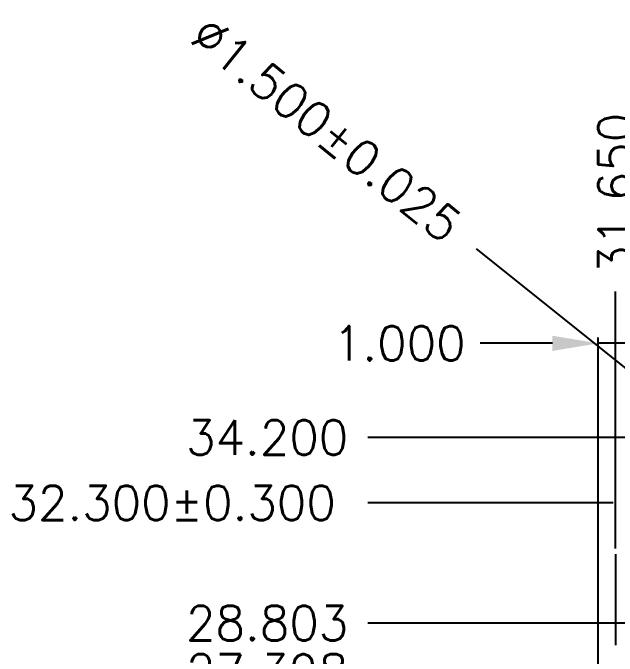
# Model space of a CAD drawing. Header units: millimetres. Extents: x 404.27 to 412.54, y 108.25 to 113.93.
# Drawn here: x 404.488 to 405.542, y 112.69 to 113.812 of the extents above; entities that cross this region are included whole.
import ezdxf

# ---------------------------------------------------------------- set-up
doc = ezdxf.new("R2010")
doc.units = ezdxf.units.MM
doc.header["$LTSCALE"] = 0.5
doc.header["$PDMODE"] = 98
doc.linetypes.add('CENTER', pattern=[50.8, 31.75, -6.35, 6.35, -6.35])
doc.layers.add('1D', color=4, linetype='Continuous')
doc.layers.add('DIMENSION', color=3, linetype='Continuous')
doc.styles.add('SIMPLEX', font='simplex.shx')
doc.dimstyles.new('Standard2', dxfattribs={"dimtxt": 0.06, "dimasz": 0.08, "dimexe": 0.01, "dimexo": 0.01, "dimgap": 0.027, "dimtad": 1, "dimdec": 3, "dimlfac": 16.666667, "dimrnd": 5e-05, "dimzin": 1, "dimtxsty": 'SIMPLEX', "dimcen": 0.1905, "dimclrd": 256, "dimclre": 256, "dimclrt": 256, "dimazin": 3, "dimtp": 0.03, "dimtm": 0.05, "dimtfac": 0.8, "dimtdec": 3, "dimtmove": 0, "dimatfit": 3, "dimfxl": 0.05, "dimtzin": 4, "dimlwd": -1, "dimlwe": -1})

# ---------------------------------------------------------------- blocks, each defined once
blk = doc.blocks.new('*D7')
at = {"layer": '1D', "ltscale": 0.1, "transparency": 16777216}
blk.add_line((405.5386, 112.878), (405.5386, 113.3266), dxfattribs=at)
at = {"layer": 'Defpoints', "color": 0, "ltscale": 0.1, "transparency": 16777216}
for p in [(405.5386, 113.3266), (405.5386, 112.868), (407.4376, 111.0196)]:
    blk.add_point(p, dxfattribs=at)
at = {"layer": '1D', "ltscale": 0.1, "transparency": 16777216, "insert": (405.5386, 113.4965), "char_height": 0.06, "attachment_point": 5, "rotation": 90, "style": 'SIMPLEX'}
blk.add_mtext('\\A1;31.650', dxfattribs=at)
blk = doc.blocks.new('*D26')
at = {"layer": '1D', "ltscale": 0.1, "transparency": 16777216}
blk.add_line((405.6697, 113.0716), (405.1068, 113.0716), dxfattribs=at)
at = {"layer": 'Defpoints', "color": 0, "ltscale": 0.1, "transparency": 16777216}
for p in [(405.1068, 113.0716), (405.6797, 113.0716), (407.4376, 111.0196)]:
    blk.add_point(p, dxfattribs=at)
at = {"layer": '1D', "ltscale": 0.1, "transparency": 16777216, "insert": (404.9312, 113.0716), "char_height": 0.06, "attachment_point": 5, "style": 'SIMPLEX'}
blk.add_mtext('\\A1;34.200', dxfattribs=at)
blk = doc.blocks.new('*D27')
at = {"layer": '1D', "ltscale": 0.1, "transparency": 16777216}
blk.add_line((405.5344, 112.9576), (405.1068, 112.9576), dxfattribs=at)
at = {"layer": 'Defpoints', "color": 0, "ltscale": 0.1, "transparency": 16777216}
for p in [(405.1068, 112.9576), (405.5444, 112.9576), (407.4376, 111.0196)]:
    blk.add_point(p, dxfattribs=at)
at = {"layer": '1D', "ltscale": 0.1, "transparency": 16777216, "insert": (404.7655, 112.9576), "char_height": 0.06, "attachment_point": 5, "style": 'SIMPLEX'}
blk.add_mtext('\\A1;32.300%%P0.300', dxfattribs=at)
blk = doc.blocks.new('*D32')
at = {"layer": '1D', "transparency": 16777216}
for p, q in [((405.2956, 113.4005), (405.609, 113.1497)), ((405.7066, 113.0716), (405.6715, 113.0998))]:
    blk.add_line(p, q, dxfattribs=at)
blk.add_solid([(405.6174, 113.1602), (405.6007, 113.1393), (405.6715, 113.0998)], dxfattribs=at)
at = {"layer": 'Defpoints', "color": 0, "transparency": 16777216}
for p in [(405.6715, 113.0998), (405.7066, 113.0716)]:
    blk.add_point(p, dxfattribs=at)
at = {"layer": '1D', "transparency": 16777216, "insert": (405.0347, 113.6093), "char_height": 0.06, "attachment_point": 5, "rotation": 321.3321, "style": 'SIMPLEX'}
blk.add_mtext('\\A1;%%c1.500%%p0.025', dxfattribs=at)
blk = doc.blocks.new('*D34')
at = {"layer": '1D', "ltscale": 0.1, "transparency": 16777216}
for p, q in [((405.5086, 112.5986), (405.5086, 113.2459)), ((405.5686, 112.5986), (405.5686, 113.2459)), ((405.4286, 113.2359), (405.3029, 113.2359)), ((405.5686, 113.2359), (405.5086, 113.2359)), ((405.6486, 113.2359), (405.7286, 113.2359))]:
    blk.add_line(p, q, dxfattribs=at)
for points in [[(405.4286, 113.2492), (405.4286, 113.2226), (405.5086, 113.2359)], [(405.6486, 113.2492), (405.6486, 113.2226), (405.5686, 113.2359)]]:
    blk.add_solid(points, dxfattribs=at)
at = {"layer": 'Defpoints', "color": 0, "ltscale": 0.1, "transparency": 16777216}
for p in [(405.5686, 113.2359), (405.5086, 112.5886), (405.5686, 112.5886)]:
    blk.add_point(p, dxfattribs=at)
at = {"layer": '1D', "ltscale": 0.1, "transparency": 16777216, "insert": (405.1616, 113.2359), "char_height": 0.06, "attachment_point": 5, "style": 'SIMPLEX'}
blk.add_mtext('\\A1;1.000', dxfattribs=at)
blk = doc.blocks.new('*D190')
at = {"layer": 'Defpoints', "color": 0, "ltscale": 0.1, "transparency": 16777216}
for p in [(405.1068, 112.6635), (405.7814, 112.6635), (407.4376, 111.0196)]:
    blk.add_point(p, dxfattribs=at)
at = {"layer": 'DIMENSION', "ltscale": 0.1, "transparency": 16777216}
blk.add_line((405.7714, 112.6635), (405.1068, 112.6635), dxfattribs=at)
at = {"layer": 'DIMENSION', "ltscale": 0.1, "transparency": 16777216, "insert": (404.9312, 112.6635), "char_height": 0.06, "attachment_point": 5, "style": 'SIMPLEX'}
blk.add_mtext('\\A1;27.398', dxfattribs=at)
blk = doc.blocks.new('*D191')
at = {"layer": 'Defpoints', "color": 0, "ltscale": 0.1, "transparency": 16777216}
for p in [(405.1068, 112.7478), (405.7814, 112.7478), (407.4376, 111.0196)]:
    blk.add_point(p, dxfattribs=at)
at = {"layer": 'DIMENSION', "ltscale": 0.1, "transparency": 16777216}
blk.add_line((405.7714, 112.7478), (405.1068, 112.7478), dxfattribs=at)
at = {"layer": 'DIMENSION', "ltscale": 0.1, "transparency": 16777216, "insert": (404.9312, 112.7478), "char_height": 0.06, "attachment_point": 5, "style": 'SIMPLEX'}
blk.add_mtext('\\A1;28.803', dxfattribs=at)

msp = doc.modelspace()

# ---------------------------------------------------------------- linework, layer by layer
at = {"layer": '1D', "linetype": 'CENTER', "ltscale": 0.01}
msp.add_line((405.538639, 112.867981), (405.538639, 109.229967), dxfattribs=at)

# ---------------------------------------------------------------- dimensions: what is measured, and where the dimension line sits
at = {"layer": '1D'}
dim = msp.add_radius_dim(center=(405.706639, 113.071642), mpoint=(405.671504, 113.099758), text='%%c1.500%%p0.025', dimstyle='Standard2', dxfattribs=at)
dim.commit()
dim.dimension.update_dxf_attribs({"geometry": '*D32', "text_midpoint": (405.034731, 113.609324), "dimtype": 164})
at = {"layer": '1D', "color": 1, "ltscale": 0.1}
dim = msp.add_ordinate_dim(feature_location=(405.538639, 112.867981), offset=(0, 0.458641), dtype=1, origin=(407.437639, 111.019642), dimstyle='Standard2', override={"dimarcsym": 1}, dxfattribs=at)
dim.commit()
dim.dimension.update_dxf_attribs({"geometry": '*D7', "text_midpoint": (405.538639, 113.496479)})
at = {"layer": '1D', "color": 4, "ltscale": 0.1}
dim = msp.add_linear_dim(base=(405.568639, 113.235888), p1=(405.508639, 112.588629), p2=(405.568639, 112.588629), dimstyle='Standard2', override={"dimarcsym": 1}, dxfattribs=at)
dim.commit()
dim.dimension.update_dxf_attribs({"geometry": '*D34', "text_midpoint": (405.161639, 113.235888), "dimtype": 160})
dim = msp.add_ordinate_dim(feature_location=(405.679678, 113.071642), offset=(-0.572915, 0), dtype=0, origin=(407.437639, 111.019642), dimstyle='Standard2', override={"dimarcsym": 1}, dxfattribs=at)
dim.commit()
dim.dimension.update_dxf_attribs({"geometry": '*D26', "text_midpoint": (404.931191, 113.071642)})
dim = msp.add_ordinate_dim(feature_location=(405.544411, 112.957642), offset=(-0.437648, 0), dtype=0, origin=(407.437639, 111.019642), text='<>%%P0.300', dimstyle='Standard2', override={"dimarcsym": 1}, dxfattribs=at)
dim.commit()
dim.dimension.update_dxf_attribs({"geometry": '*D27', "text_midpoint": (404.765477, 112.957642)})
at = {"layer": 'DIMENSION', "color": 0, "ltscale": 0.1}
for feature_location, picture, middle in [((405.7814372151, 112.7477921803), '*D191', (404.9311912236, 112.7477921803)), ((405.7814372151, 112.6634921803), '*D190', (404.9311912236, 112.6634921803))]:
    dim = msp.add_ordinate_dim(feature_location=feature_location, offset=(-0.6746745629, 0), dtype=0, origin=(407.4376386671, 111.0196421803), dimstyle='Standard2', dxfattribs=at)
    dim.commit()
    dim.dimension.update_dxf_attribs({"geometry": picture, "text_midpoint": middle})

doc.saveas('drawing.dxf')
